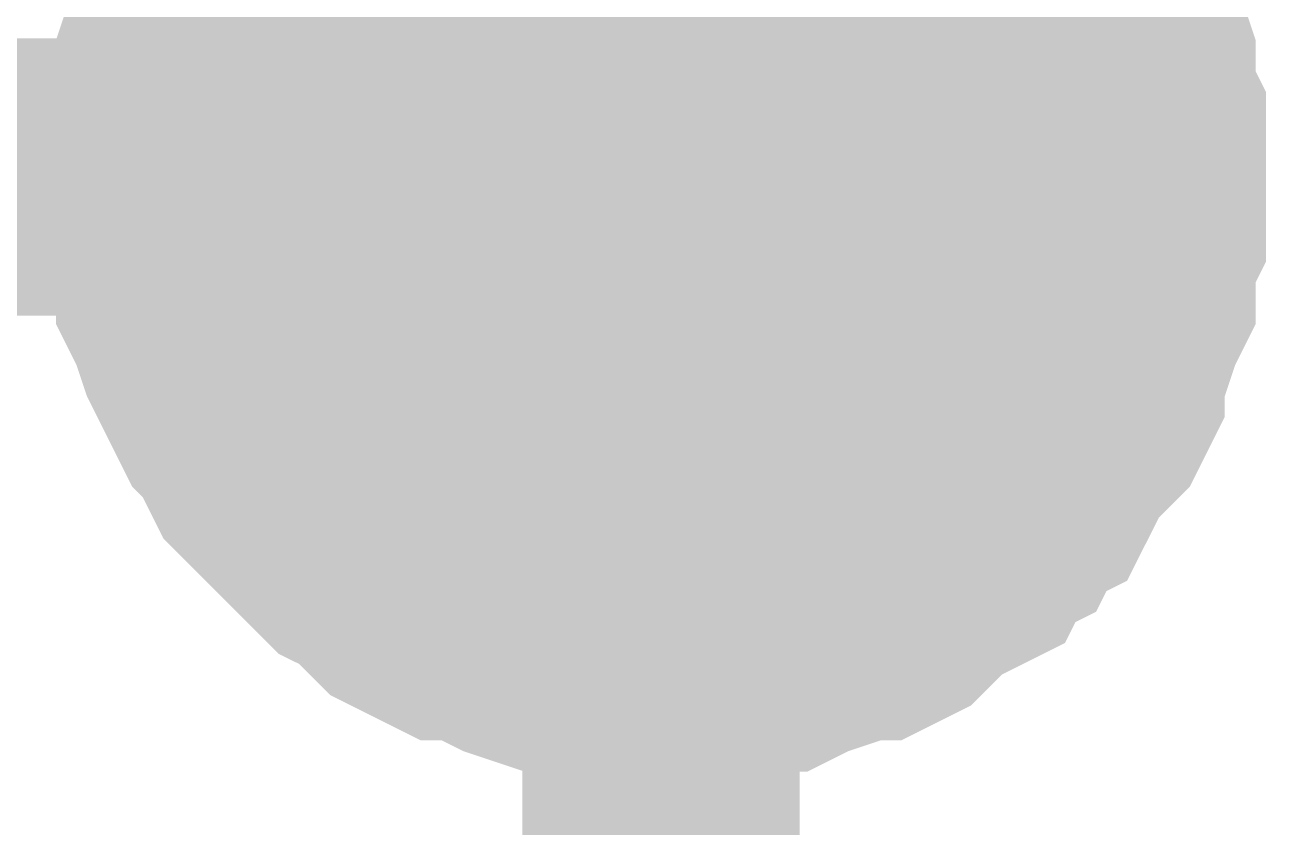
# Model space of a CAD drawing. Header units: inches. Extents: x 0 to 594, y 0 to 420.
# Drawn here: x 196.82 to 198.161, y 229.287 to 230.154 of the extents above; entities that cross this region are included whole.
import ezdxf

# ---------------------------------------------------------------- set-up
doc = ezdxf.new("R2010")
doc.units = ezdxf.units.IN
doc.layers.add('Sheet', color=255, linetype='Continuous')

msp = doc.modelspace()

# ---------------------------------------------------------------- linework, layer by layer
at = {"layer": 'Sheet'}
for points in [[(192.5012, 229.9899, 0.2997, 0.2997, 0), (197.5072, 229.9899, 0.2997, 0.2997, 0), (197.5072, 234.9957, 0.2997, 0.2997, 0), (192.5012, 234.9957, 0.2997, 0.2997, 0)], [(196.9921, 229.9899, 0.2997, 0.2997, 0), (196.9921, 230.0123, 0.2997, 0.2997, 0), (196.9921, 230.0459, 0.2997, 0.2997, 0), (197.0033, 230.0683, 0.2997, 0.2997, 0), (197.0033, 230.0907, 0.2997, 0.2997, 0), (197.0033, 230.1131, 0.2997, 0.2997, 0), (197.0145, 230.1467, 0.2997, 0.2997, 0), (197.0257, 230.169, 0.2997, 0.2997, 0), (197.0369, 230.1914, 0.2997, 0.2997, 0), (197.0481, 230.2138, 0.2997, 0.2997, 0), (197.0593, 230.2362, 0.2997, 0.2997, 0), (197.0705, 230.2586, 0.2997, 0.2997, 0), (197.0817, 230.281, 0.2997, 0.2997, 0), (197.0929, 230.2922, 0.2997, 0.2997, 0), (197.1153, 230.3146, 0.2997, 0.2997, 0)], [(196.9921, 229.9899, 0.2997, 0.2997, 0), (196.9921, 230.0123, 0.2997, 0.2997, 0), (196.9921, 230.0459, 0.2997, 0.2997, 0), (197.0033, 230.0683, 0.2997, 0.2997, 0), (197.0033, 230.0907, 0.2997, 0.2997, 0), (197.0033, 230.1131, 0.2997, 0.2997, 0), (197.0145, 230.1467, 0.2997, 0.2997, 0), (197.0257, 230.169, 0.2997, 0.2997, 0), (197.0369, 230.1914, 0.2997, 0.2997, 0), (197.0481, 230.2138, 0.2997, 0.2997, 0), (197.0593, 230.2362, 0.2997, 0.2997, 0), (197.0705, 230.2586, 0.2997, 0.2997, 0), (197.0817, 230.281, 0.2997, 0.2997, 0), (197.0929, 230.2922, 0.2997, 0.2997, 0), (197.1153, 230.3146, 0.2997, 0.2997, 0)], [(196.9921, 229.9899, 0.2997, 0.2997, 0), (196.9921, 230.0123, 0.2997, 0.2997, 0), (196.9921, 230.0459, 0.2997, 0.2997, 0), (197.0033, 230.0683, 0.2997, 0.2997, 0), (197.0033, 230.0907, 0.2997, 0.2997, 0), (197.0033, 230.1131, 0.2997, 0.2997, 0), (197.0145, 230.1467, 0.2997, 0.2997, 0), (197.0257, 230.169, 0.2997, 0.2997, 0), (197.0369, 230.1914, 0.2997, 0.2997, 0), (197.0481, 230.2138, 0.2997, 0.2997, 0), (197.0593, 230.2362, 0.2997, 0.2997, 0), (197.0705, 230.2586, 0.2997, 0.2997, 0), (197.0817, 230.281, 0.2997, 0.2997, 0), (197.0929, 230.2922, 0.2997, 0.2997, 0), (197.1153, 230.3146, 0.2997, 0.2997, 0)], [(196.9921, 229.9899, 0.2997, 0.2997, 0), (196.9921, 230.0123, 0.2997, 0.2997, 0), (196.9921, 230.0459, 0.2997, 0.2997, 0), (197.0033, 230.0683, 0.2997, 0.2997, 0), (197.0033, 230.0907, 0.2997, 0.2997, 0), (197.0033, 230.1131, 0.2997, 0.2997, 0), (197.0145, 230.1467, 0.2997, 0.2997, 0), (197.0257, 230.169, 0.2997, 0.2997, 0), (197.0369, 230.1914, 0.2997, 0.2997, 0), (197.0481, 230.2138, 0.2997, 0.2997, 0), (197.0593, 230.2362, 0.2997, 0.2997, 0), (197.0705, 230.2586, 0.2997, 0.2997, 0), (197.0817, 230.281, 0.2997, 0.2997, 0), (197.0929, 230.2922, 0.2997, 0.2997, 0), (197.1153, 230.3146, 0.2997, 0.2997, 0)], [(197.8992, 230.3146, 0.2997, 0.2997, 0), (197.9104, 230.2922, 0.2997, 0.2997, 0), (197.9216, 230.281, 0.2997, 0.2997, 0), (197.944, 230.2586, 0.2997, 0.2997, 0), (197.9552, 230.2362, 0.2997, 0.2997, 0), (197.9664, 230.2138, 0.2997, 0.2997, 0), (197.9664, 230.1914, 0.2997, 0.2997, 0), (197.9776, 230.169, 0.2997, 0.2997, 0), (197.9888, 230.1467, 0.2997, 0.2997, 0), (198, 230.1131, 0.2997, 0.2997, 0), (198, 230.0907, 0.2997, 0.2997, 0), (198, 230.0683, 0.2997, 0.2997, 0), (198.0112, 230.0459, 0.2997, 0.2997, 0), (198.0112, 230.0123, 0.2997, 0.2997, 0), (198.0112, 229.9899, 0.2997, 0.2997, 0)], [(197.8992, 230.3146, 0.2997, 0.2997, 0), (197.9104, 230.2922, 0.2997, 0.2997, 0), (197.9216, 230.281, 0.2997, 0.2997, 0), (197.944, 230.2586, 0.2997, 0.2997, 0), (197.9552, 230.2362, 0.2997, 0.2997, 0), (197.9664, 230.2138, 0.2997, 0.2997, 0), (197.9664, 230.1914, 0.2997, 0.2997, 0), (197.9776, 230.169, 0.2997, 0.2997, 0), (197.9888, 230.1467, 0.2997, 0.2997, 0), (198, 230.1131, 0.2997, 0.2997, 0), (198, 230.0907, 0.2997, 0.2997, 0), (198, 230.0683, 0.2997, 0.2997, 0), (198.0112, 230.0459, 0.2997, 0.2997, 0), (198.0112, 230.0123, 0.2997, 0.2997, 0), (198.0112, 229.9899, 0.2997, 0.2997, 0)], [(197.8992, 230.3146, 0.2997, 0.2997, 0), (197.9104, 230.2922, 0.2997, 0.2997, 0), (197.9216, 230.281, 0.2997, 0.2997, 0), (197.944, 230.2586, 0.2997, 0.2997, 0), (197.9552, 230.2362, 0.2997, 0.2997, 0), (197.9664, 230.2138, 0.2997, 0.2997, 0), (197.9664, 230.1914, 0.2997, 0.2997, 0), (197.9776, 230.169, 0.2997, 0.2997, 0), (197.9888, 230.1467, 0.2997, 0.2997, 0), (198, 230.1131, 0.2997, 0.2997, 0), (198, 230.0907, 0.2997, 0.2997, 0), (198, 230.0683, 0.2997, 0.2997, 0), (198.0112, 230.0459, 0.2997, 0.2997, 0), (198.0112, 230.0123, 0.2997, 0.2997, 0), (198.0112, 229.9899, 0.2997, 0.2997, 0)], [(197.8992, 230.3146, 0.2997, 0.2997, 0), (197.9104, 230.2922, 0.2997, 0.2997, 0), (197.9216, 230.281, 0.2997, 0.2997, 0), (197.944, 230.2586, 0.2997, 0.2997, 0), (197.9552, 230.2362, 0.2997, 0.2997, 0), (197.9664, 230.2138, 0.2997, 0.2997, 0), (197.9664, 230.1914, 0.2997, 0.2997, 0), (197.9776, 230.169, 0.2997, 0.2997, 0), (197.9888, 230.1467, 0.2997, 0.2997, 0), (198, 230.1131, 0.2997, 0.2997, 0), (198, 230.0907, 0.2997, 0.2997, 0), (198, 230.0683, 0.2997, 0.2997, 0), (198.0112, 230.0459, 0.2997, 0.2997, 0), (198.0112, 230.0123, 0.2997, 0.2997, 0), (198.0112, 229.9899, 0.2997, 0.2997, 0)], [(196.9921, 229.9899, 0.0991, 0.0991, 0), (196.9921, 230.0123, 0.0991, 0.0991, 0), (196.9921, 230.0459, 0.0991, 0.0991, 0), (197.0033, 230.0683, 0.0991, 0.0991, 0), (197.0033, 230.0907, 0.0991, 0.0991, 0), (197.0033, 230.1131, 0.0991, 0.0991, 0), (197.0145, 230.1467, 0.0991, 0.0991, 0), (197.0257, 230.169, 0.0991, 0.0991, 0), (197.0369, 230.1914, 0.0991, 0.0991, 0), (197.0481, 230.2138, 0.0991, 0.0991, 0)], [(196.9921, 229.9899, 0.0991, 0.0991, 0), (196.9921, 230.0123, 0.0991, 0.0991, 0), (196.9921, 230.0459, 0.0991, 0.0991, 0), (197.0033, 230.0683, 0.0991, 0.0991, 0), (197.0033, 230.0907, 0.0991, 0.0991, 0), (197.0033, 230.1131, 0.0991, 0.0991, 0), (197.0145, 230.1467, 0.0991, 0.0991, 0), (197.0257, 230.169, 0.0991, 0.0991, 0), (197.0369, 230.1914, 0.0991, 0.0991, 0), (197.0481, 230.2138, 0.0991, 0.0991, 0)], [(196.9921, 229.9899, 0.0991, 0.0991, 0), (196.9921, 230.0123, 0.0991, 0.0991, 0), (196.9921, 230.0459, 0.0991, 0.0991, 0), (197.0033, 230.0683, 0.0991, 0.0991, 0), (197.0033, 230.0907, 0.0991, 0.0991, 0), (197.0033, 230.1131, 0.0991, 0.0991, 0), (197.0145, 230.1467, 0.0991, 0.0991, 0), (197.0257, 230.169, 0.0991, 0.0991, 0), (197.0369, 230.1914, 0.0991, 0.0991, 0), (197.0481, 230.2138, 0.0991, 0.0991, 0)], [(196.9921, 229.9899, 0.0991, 0.0991, 0), (196.9921, 230.0123, 0.0991, 0.0991, 0), (196.9921, 230.0459, 0.0991, 0.0991, 0), (197.0033, 230.0683, 0.0991, 0.0991, 0), (197.0033, 230.0907, 0.0991, 0.0991, 0), (197.0033, 230.1131, 0.0991, 0.0991, 0), (197.0145, 230.1467, 0.0991, 0.0991, 0), (197.0257, 230.169, 0.0991, 0.0991, 0), (197.0369, 230.1914, 0.0991, 0.0991, 0), (197.0481, 230.2138, 0.0991, 0.0991, 0)], [(197.9664, 230.2138, 0.0991, 0.0991, 0), (197.9664, 230.1914, 0.0991, 0.0991, 0), (197.9776, 230.169, 0.0991, 0.0991, 0), (197.9888, 230.1467, 0.0991, 0.0991, 0), (198, 230.1131, 0.0991, 0.0991, 0), (198, 230.0907, 0.0991, 0.0991, 0), (198, 230.0683, 0.0991, 0.0991, 0), (198.0112, 230.0459, 0.0991, 0.0991, 0), (198.0112, 230.0123, 0.0991, 0.0991, 0), (198.0112, 229.9899, 0.0991, 0.0991, 0)], [(197.9664, 230.2138, 0.0991, 0.0991, 0), (197.9664, 230.1914, 0.0991, 0.0991, 0), (197.9776, 230.169, 0.0991, 0.0991, 0), (197.9888, 230.1467, 0.0991, 0.0991, 0), (198, 230.1131, 0.0991, 0.0991, 0), (198, 230.0907, 0.0991, 0.0991, 0), (198, 230.0683, 0.0991, 0.0991, 0), (198.0112, 230.0459, 0.0991, 0.0991, 0), (198.0112, 230.0123, 0.0991, 0.0991, 0), (198.0112, 229.9899, 0.0991, 0.0991, 0)], [(197.9664, 230.2138, 0.0991, 0.0991, 0), (197.9664, 230.1914, 0.0991, 0.0991, 0), (197.9776, 230.169, 0.0991, 0.0991, 0), (197.9888, 230.1467, 0.0991, 0.0991, 0), (198, 230.1131, 0.0991, 0.0991, 0), (198, 230.0907, 0.0991, 0.0991, 0), (198, 230.0683, 0.0991, 0.0991, 0), (198.0112, 230.0459, 0.0991, 0.0991, 0), (198.0112, 230.0123, 0.0991, 0.0991, 0), (198.0112, 229.9899, 0.0991, 0.0991, 0)], [(197.9664, 230.2138, 0.0991, 0.0991, 0), (197.9664, 230.1914, 0.0991, 0.0991, 0), (197.9776, 230.169, 0.0991, 0.0991, 0), (197.9888, 230.1467, 0.0991, 0.0991, 0), (198, 230.1131, 0.0991, 0.0991, 0), (198, 230.0907, 0.0991, 0.0991, 0), (198, 230.0683, 0.0991, 0.0991, 0), (198.0112, 230.0459, 0.0991, 0.0991, 0), (198.0112, 230.0123, 0.0991, 0.0991, 0), (198.0112, 229.9899, 0.0991, 0.0991, 0)], [(197.5072, 229.4859, 0.2997, 0.2997, 0), (197.4848, 229.4859, 0.2997, 0.2997, 0), (197.4512, 229.4859, 0.2997, 0.2997, 0), (197.4288, 229.4971, 0.2997, 0.2997, 0), (197.4064, 229.4971, 0.2997, 0.2997, 0), (197.3841, 229.4971, 0.2997, 0.2997, 0), (197.3505, 229.5083, 0.2997, 0.2997, 0), (197.3281, 229.5195, 0.2997, 0.2997, 0), (197.3057, 229.5307, 0.2997, 0.2997, 0), (197.2833, 229.5307, 0.2997, 0.2997, 0), (197.2609, 229.5419, 0.2997, 0.2997, 0), (197.2385, 229.5531, 0.2997, 0.2997, 0), (197.2161, 229.5755, 0.2997, 0.2997, 0), (197.2049, 229.5867, 0.2997, 0.2997, 0), (197.1825, 229.5979, 0.2997, 0.2997, 0), (197.1601, 229.6203, 0.2997, 0.2997, 0), (197.1489, 229.6315, 0.2997, 0.2997, 0), (197.1265, 229.6539, 0.2997, 0.2997, 0), (197.1153, 229.6651, 0.2997, 0.2997, 0), (197.0929, 229.6875, 0.2997, 0.2997, 0), (197.0817, 229.7099, 0.2997, 0.2997, 0), (197.0705, 229.7323, 0.2997, 0.2997, 0), (197.0593, 229.7435, 0.2997, 0.2997, 0), (197.0481, 229.7659, 0.2997, 0.2997, 0), (197.0369, 229.7883, 0.2997, 0.2997, 0), (197.0257, 229.8107, 0.2997, 0.2997, 0), (197.0145, 229.8443, 0.2997, 0.2997, 0), (197.0033, 229.8667, 0.2997, 0.2997, 0), (197.0033, 229.8891, 0.2997, 0.2997, 0), (197.0033, 229.9115, 0.2997, 0.2997, 0), (196.9921, 229.9339, 0.2997, 0.2997, 0), (196.9921, 229.9675, 0.2997, 0.2997, 0), (196.9921, 229.9899, 0.2997, 0.2997, 0)], [(196.9921, 229.9899, 0.2997, 0.2997, 0), (196.9921, 229.9899, 0.2997, 0.2997, 0)], [(197.5072, 229.4859, 0.2997, 0.2997, 0), (197.4848, 229.4859, 0.2997, 0.2997, 0), (197.4512, 229.4859, 0.2997, 0.2997, 0), (197.4288, 229.4971, 0.2997, 0.2997, 0), (197.4064, 229.4971, 0.2997, 0.2997, 0), (197.3841, 229.4971, 0.2997, 0.2997, 0), (197.3505, 229.5083, 0.2997, 0.2997, 0), (197.3281, 229.5195, 0.2997, 0.2997, 0), (197.3057, 229.5307, 0.2997, 0.2997, 0), (197.2833, 229.5307, 0.2997, 0.2997, 0), (197.2609, 229.5419, 0.2997, 0.2997, 0), (197.2385, 229.5531, 0.2997, 0.2997, 0), (197.2161, 229.5755, 0.2997, 0.2997, 0), (197.2049, 229.5867, 0.2997, 0.2997, 0), (197.1825, 229.5979, 0.2997, 0.2997, 0), (197.1601, 229.6203, 0.2997, 0.2997, 0), (197.1489, 229.6315, 0.2997, 0.2997, 0), (197.1265, 229.6539, 0.2997, 0.2997, 0), (197.1153, 229.6651, 0.2997, 0.2997, 0), (197.0929, 229.6875, 0.2997, 0.2997, 0), (197.0817, 229.7099, 0.2997, 0.2997, 0), (197.0705, 229.7323, 0.2997, 0.2997, 0), (197.0593, 229.7435, 0.2997, 0.2997, 0), (197.0481, 229.7659, 0.2997, 0.2997, 0), (197.0369, 229.7883, 0.2997, 0.2997, 0), (197.0257, 229.8107, 0.2997, 0.2997, 0), (197.0145, 229.8443, 0.2997, 0.2997, 0), (197.0033, 229.8667, 0.2997, 0.2997, 0), (197.0033, 229.8891, 0.2997, 0.2997, 0), (197.0033, 229.9115, 0.2997, 0.2997, 0), (196.9921, 229.9339, 0.2997, 0.2997, 0), (196.9921, 229.9675, 0.2997, 0.2997, 0), (196.9921, 229.9899, 0.2997, 0.2997, 0)], [(196.9921, 229.9899, 0.2997, 0.2997, 0), (196.9921, 229.9899, 0.2997, 0.2997, 0)], [(197.5072, 229.4859, 0.2997, 0.2997, 0), (197.4848, 229.4859, 0.2997, 0.2997, 0), (197.4512, 229.4859, 0.2997, 0.2997, 0), (197.4288, 229.4971, 0.2997, 0.2997, 0), (197.4064, 229.4971, 0.2997, 0.2997, 0), (197.3841, 229.4971, 0.2997, 0.2997, 0), (197.3505, 229.5083, 0.2997, 0.2997, 0), (197.3281, 229.5195, 0.2997, 0.2997, 0), (197.3057, 229.5307, 0.2997, 0.2997, 0), (197.2833, 229.5307, 0.2997, 0.2997, 0), (197.2609, 229.5419, 0.2997, 0.2997, 0), (197.2385, 229.5531, 0.2997, 0.2997, 0), (197.2161, 229.5755, 0.2997, 0.2997, 0), (197.2049, 229.5867, 0.2997, 0.2997, 0), (197.1825, 229.5979, 0.2997, 0.2997, 0), (197.1601, 229.6203, 0.2997, 0.2997, 0), (197.1489, 229.6315, 0.2997, 0.2997, 0), (197.1265, 229.6539, 0.2997, 0.2997, 0), (197.1153, 229.6651, 0.2997, 0.2997, 0), (197.0929, 229.6875, 0.2997, 0.2997, 0), (197.0817, 229.7099, 0.2997, 0.2997, 0), (197.0705, 229.7323, 0.2997, 0.2997, 0), (197.0593, 229.7435, 0.2997, 0.2997, 0), (197.0481, 229.7659, 0.2997, 0.2997, 0), (197.0369, 229.7883, 0.2997, 0.2997, 0), (197.0257, 229.8107, 0.2997, 0.2997, 0), (197.0145, 229.8443, 0.2997, 0.2997, 0), (197.0033, 229.8667, 0.2997, 0.2997, 0), (197.0033, 229.8891, 0.2997, 0.2997, 0), (197.0033, 229.9115, 0.2997, 0.2997, 0), (196.9921, 229.9339, 0.2997, 0.2997, 0), (196.9921, 229.9675, 0.2997, 0.2997, 0), (196.9921, 229.9899, 0.2997, 0.2997, 0)], [(196.9921, 229.9899, 0.2997, 0.2997, 0), (196.9921, 229.9899, 0.2997, 0.2997, 0)], [(197.5072, 229.4859, 0.2997, 0.2997, 0), (197.4848, 229.4859, 0.2997, 0.2997, 0), (197.4512, 229.4859, 0.2997, 0.2997, 0), (197.4288, 229.4971, 0.2997, 0.2997, 0), (197.4064, 229.4971, 0.2997, 0.2997, 0), (197.3841, 229.4971, 0.2997, 0.2997, 0), (197.3505, 229.5083, 0.2997, 0.2997, 0), (197.3281, 229.5195, 0.2997, 0.2997, 0), (197.3057, 229.5307, 0.2997, 0.2997, 0), (197.2833, 229.5307, 0.2997, 0.2997, 0), (197.2609, 229.5419, 0.2997, 0.2997, 0), (197.2385, 229.5531, 0.2997, 0.2997, 0), (197.2161, 229.5755, 0.2997, 0.2997, 0), (197.2049, 229.5867, 0.2997, 0.2997, 0), (197.1825, 229.5979, 0.2997, 0.2997, 0), (197.1601, 229.6203, 0.2997, 0.2997, 0), (197.1489, 229.6315, 0.2997, 0.2997, 0), (197.1265, 229.6539, 0.2997, 0.2997, 0), (197.1153, 229.6651, 0.2997, 0.2997, 0), (197.0929, 229.6875, 0.2997, 0.2997, 0), (197.0817, 229.7099, 0.2997, 0.2997, 0), (197.0705, 229.7323, 0.2997, 0.2997, 0), (197.0593, 229.7435, 0.2997, 0.2997, 0), (197.0481, 229.7659, 0.2997, 0.2997, 0), (197.0369, 229.7883, 0.2997, 0.2997, 0), (197.0257, 229.8107, 0.2997, 0.2997, 0), (197.0145, 229.8443, 0.2997, 0.2997, 0), (197.0033, 229.8667, 0.2997, 0.2997, 0), (197.0033, 229.8891, 0.2997, 0.2997, 0), (197.0033, 229.9115, 0.2997, 0.2997, 0), (196.9921, 229.9339, 0.2997, 0.2997, 0), (196.9921, 229.9675, 0.2997, 0.2997, 0), (196.9921, 229.9899, 0.2997, 0.2997, 0)], [(196.9921, 229.9899, 0.2997, 0.2997, 0), (196.9921, 229.9899, 0.2997, 0.2997, 0)], [(197.5072, 229.9899, 0.2997, 0.2997, 0), (197.5072, 227.4589, 0.2997, 0.2997, 0)], [(198.0112, 229.9899, 0.2997, 0.2997, 0), (198.0112, 229.9675, 0.2997, 0.2997, 0), (198.0112, 229.9339, 0.2997, 0.2997, 0), (198, 229.9115, 0.2997, 0.2997, 0), (198, 229.8891, 0.2997, 0.2997, 0), (198, 229.8667, 0.2997, 0.2997, 0), (197.9888, 229.8443, 0.2997, 0.2997, 0), (197.9776, 229.8107, 0.2997, 0.2997, 0), (197.9664, 229.7883, 0.2997, 0.2997, 0), (197.9664, 229.7659, 0.2997, 0.2997, 0), (197.9552, 229.7435, 0.2997, 0.2997, 0), (197.944, 229.7323, 0.2997, 0.2997, 0), (197.9216, 229.7099, 0.2997, 0.2997, 0), (197.9104, 229.6875, 0.2997, 0.2997, 0), (197.8992, 229.6651, 0.2997, 0.2997, 0), (197.8768, 229.6539, 0.2997, 0.2997, 0), (197.8656, 229.6315, 0.2997, 0.2997, 0), (197.8432, 229.6203, 0.2997, 0.2997, 0), (197.832, 229.5979, 0.2997, 0.2997, 0), (197.8096, 229.5867, 0.2997, 0.2997, 0), (197.7872, 229.5755, 0.2997, 0.2997, 0), (197.7648, 229.5531, 0.2997, 0.2997, 0), (197.7536, 229.5419, 0.2997, 0.2997, 0), (197.7312, 229.5307, 0.2997, 0.2997, 0), (197.7088, 229.5307, 0.2997, 0.2997, 0), (197.6864, 229.5195, 0.2997, 0.2997, 0), (197.6528, 229.5083, 0.2997, 0.2997, 0), (197.6304, 229.4971, 0.2997, 0.2997, 0), (197.608, 229.4971, 0.2997, 0.2997, 0), (197.5856, 229.4971, 0.2997, 0.2997, 0), (197.5632, 229.4859, 0.2997, 0.2997, 0), (197.5296, 229.4859, 0.2997, 0.2997, 0), (197.5072, 229.4859, 0.2997, 0.2997, 0)], [(198.0112, 229.9899, 0.2997, 0.2997, 0), (198.0112, 229.9675, 0.2997, 0.2997, 0), (198.0112, 229.9339, 0.2997, 0.2997, 0), (198, 229.9115, 0.2997, 0.2997, 0), (198, 229.8891, 0.2997, 0.2997, 0), (198, 229.8667, 0.2997, 0.2997, 0), (197.9888, 229.8443, 0.2997, 0.2997, 0), (197.9776, 229.8107, 0.2997, 0.2997, 0), (197.9664, 229.7883, 0.2997, 0.2997, 0), (197.9664, 229.7659, 0.2997, 0.2997, 0), (197.9552, 229.7435, 0.2997, 0.2997, 0), (197.944, 229.7323, 0.2997, 0.2997, 0), (197.9216, 229.7099, 0.2997, 0.2997, 0), (197.9104, 229.6875, 0.2997, 0.2997, 0), (197.8992, 229.6651, 0.2997, 0.2997, 0), (197.8768, 229.6539, 0.2997, 0.2997, 0), (197.8656, 229.6315, 0.2997, 0.2997, 0), (197.8432, 229.6203, 0.2997, 0.2997, 0), (197.832, 229.5979, 0.2997, 0.2997, 0), (197.8096, 229.5867, 0.2997, 0.2997, 0), (197.7872, 229.5755, 0.2997, 0.2997, 0), (197.7648, 229.5531, 0.2997, 0.2997, 0), (197.7536, 229.5419, 0.2997, 0.2997, 0), (197.7312, 229.5307, 0.2997, 0.2997, 0), (197.7088, 229.5307, 0.2997, 0.2997, 0), (197.6864, 229.5195, 0.2997, 0.2997, 0), (197.6528, 229.5083, 0.2997, 0.2997, 0), (197.6304, 229.4971, 0.2997, 0.2997, 0), (197.608, 229.4971, 0.2997, 0.2997, 0), (197.5856, 229.4971, 0.2997, 0.2997, 0), (197.5632, 229.4859, 0.2997, 0.2997, 0), (197.5296, 229.4859, 0.2997, 0.2997, 0), (197.5072, 229.4859, 0.2997, 0.2997, 0)], [(198.0112, 229.9899, 0.2997, 0.2997, 0), (198.0112, 229.9675, 0.2997, 0.2997, 0), (198.0112, 229.9339, 0.2997, 0.2997, 0), (198, 229.9115, 0.2997, 0.2997, 0), (198, 229.8891, 0.2997, 0.2997, 0), (198, 229.8667, 0.2997, 0.2997, 0), (197.9888, 229.8443, 0.2997, 0.2997, 0), (197.9776, 229.8107, 0.2997, 0.2997, 0), (197.9664, 229.7883, 0.2997, 0.2997, 0), (197.9664, 229.7659, 0.2997, 0.2997, 0), (197.9552, 229.7435, 0.2997, 0.2997, 0), (197.944, 229.7323, 0.2997, 0.2997, 0), (197.9216, 229.7099, 0.2997, 0.2997, 0), (197.9104, 229.6875, 0.2997, 0.2997, 0), (197.8992, 229.6651, 0.2997, 0.2997, 0), (197.8768, 229.6539, 0.2997, 0.2997, 0), (197.8656, 229.6315, 0.2997, 0.2997, 0), (197.8432, 229.6203, 0.2997, 0.2997, 0), (197.832, 229.5979, 0.2997, 0.2997, 0), (197.8096, 229.5867, 0.2997, 0.2997, 0), (197.7872, 229.5755, 0.2997, 0.2997, 0), (197.7648, 229.5531, 0.2997, 0.2997, 0), (197.7536, 229.5419, 0.2997, 0.2997, 0), (197.7312, 229.5307, 0.2997, 0.2997, 0), (197.7088, 229.5307, 0.2997, 0.2997, 0), (197.6864, 229.5195, 0.2997, 0.2997, 0), (197.6528, 229.5083, 0.2997, 0.2997, 0), (197.6304, 229.4971, 0.2997, 0.2997, 0), (197.608, 229.4971, 0.2997, 0.2997, 0), (197.5856, 229.4971, 0.2997, 0.2997, 0), (197.5632, 229.4859, 0.2997, 0.2997, 0), (197.5296, 229.4859, 0.2997, 0.2997, 0), (197.5072, 229.4859, 0.2997, 0.2997, 0)], [(198.0112, 229.9899, 0.2997, 0.2997, 0), (198.0112, 229.9675, 0.2997, 0.2997, 0), (198.0112, 229.9339, 0.2997, 0.2997, 0), (198, 229.9115, 0.2997, 0.2997, 0), (198, 229.8891, 0.2997, 0.2997, 0), (198, 229.8667, 0.2997, 0.2997, 0), (197.9888, 229.8443, 0.2997, 0.2997, 0), (197.9776, 229.8107, 0.2997, 0.2997, 0), (197.9664, 229.7883, 0.2997, 0.2997, 0), (197.9664, 229.7659, 0.2997, 0.2997, 0), (197.9552, 229.7435, 0.2997, 0.2997, 0), (197.944, 229.7323, 0.2997, 0.2997, 0), (197.9216, 229.7099, 0.2997, 0.2997, 0), (197.9104, 229.6875, 0.2997, 0.2997, 0), (197.8992, 229.6651, 0.2997, 0.2997, 0), (197.8768, 229.6539, 0.2997, 0.2997, 0), (197.8656, 229.6315, 0.2997, 0.2997, 0), (197.8432, 229.6203, 0.2997, 0.2997, 0), (197.832, 229.5979, 0.2997, 0.2997, 0), (197.8096, 229.5867, 0.2997, 0.2997, 0), (197.7872, 229.5755, 0.2997, 0.2997, 0), (197.7648, 229.5531, 0.2997, 0.2997, 0), (197.7536, 229.5419, 0.2997, 0.2997, 0), (197.7312, 229.5307, 0.2997, 0.2997, 0), (197.7088, 229.5307, 0.2997, 0.2997, 0), (197.6864, 229.5195, 0.2997, 0.2997, 0), (197.6528, 229.5083, 0.2997, 0.2997, 0), (197.6304, 229.4971, 0.2997, 0.2997, 0), (197.608, 229.4971, 0.2997, 0.2997, 0), (197.5856, 229.4971, 0.2997, 0.2997, 0), (197.5632, 229.4859, 0.2997, 0.2997, 0), (197.5296, 229.4859, 0.2997, 0.2997, 0), (197.5072, 229.4859, 0.2997, 0.2997, 0)], [(198.0112, 229.9899, 0.2997, 0.2997, 0), (198.0112, 229.9899, 0.2997, 0.2997, 0), (198.0112, 229.9899, 0.2997, 0.2997, 0), (198.0112, 229.9899, 0.2997, 0.2997, 0), (198.0112, 229.9899, 0.2997, 0.2997, 0), (198.0112, 229.9899, 0.2997, 0.2997, 0), (198.0112, 229.9899, 0.2997, 0.2997, 0), (198.0112, 229.9899, 0.2997, 0.2997, 0), (198.0112, 229.9899, 0.2997, 0.2997, 0), (198.0112, 229.9899, 0.2997, 0.2997, 0), (198.0112, 229.9899, 0.2997, 0.2997, 0), (198.0112, 229.9899, 0.2997, 0.2997, 0), (198.0112, 229.9899, 0.2997, 0.2997, 0), (198.0112, 229.9899, 0.2997, 0.2997, 0), (198.0112, 229.9899, 0.2997, 0.2997, 0), (198.0112, 229.9899, 0.2997, 0.2997, 0), (198.0112, 229.9899, 0.2997, 0.2997, 0), (198.0112, 229.9899, 0.2997, 0.2997, 0), (198.0112, 229.9899, 0.2997, 0.2997, 0), (198.0112, 229.9899, 0.2997, 0.2997, 0), (198.0112, 229.9899, 0.2997, 0.2997, 0), (198.0112, 229.9899, 0.2997, 0.2997, 0), (198.0112, 229.9899, 0.2997, 0.2997, 0), (198.0112, 229.9899, 0.2997, 0.2997, 0), (198.0112, 229.9899, 0.2997, 0.2997, 0), (198.0112, 229.9899, 0.2997, 0.2997, 0), (198.0112, 229.9899, 0.2997, 0.2997, 0), (198.0112, 229.9899, 0.2997, 0.2997, 0), (198.0112, 229.9899, 0.2997, 0.2997, 0), (198.0112, 229.9899, 0.2997, 0.2997, 0), (198.0112, 229.9899, 0.2997, 0.2997, 0), (198.0112, 229.9899, 0.2997, 0.2997, 0), (198.0112, 229.9899, 0.2997, 0.2997, 0)], [(198.0112, 229.9899, 0.2997, 0.2997, 0), (198.0112, 229.9899, 0.2997, 0.2997, 0)], [(198.0112, 229.9899, 0.2997, 0.2997, 0), (198.0112, 229.9899, 0.2997, 0.2997, 0), (198.0112, 229.9899, 0.2997, 0.2997, 0), (198.0112, 229.9899, 0.2997, 0.2997, 0), (198.0112, 229.9899, 0.2997, 0.2997, 0), (198.0112, 229.9899, 0.2997, 0.2997, 0), (198.0112, 229.9899, 0.2997, 0.2997, 0), (198.0112, 229.9899, 0.2997, 0.2997, 0), (198.0112, 229.9899, 0.2997, 0.2997, 0), (198.0112, 229.9899, 0.2997, 0.2997, 0), (198.0112, 229.9899, 0.2997, 0.2997, 0), (198.0112, 229.9899, 0.2997, 0.2997, 0), (198.0112, 229.9899, 0.2997, 0.2997, 0), (198.0112, 229.9899, 0.2997, 0.2997, 0), (198.0112, 229.9899, 0.2997, 0.2997, 0), (198.0112, 229.9899, 0.2997, 0.2997, 0), (198.0112, 229.9899, 0.2997, 0.2997, 0), (198.0112, 229.9899, 0.2997, 0.2997, 0), (198.0112, 229.9899, 0.2997, 0.2997, 0), (198.0112, 229.9899, 0.2997, 0.2997, 0), (198.0112, 229.9899, 0.2997, 0.2997, 0), (198.0112, 229.9899, 0.2997, 0.2997, 0), (198.0112, 229.9899, 0.2997, 0.2997, 0), (198.0112, 229.9899, 0.2997, 0.2997, 0), (198.0112, 229.9899, 0.2997, 0.2997, 0), (198.0112, 229.9899, 0.2997, 0.2997, 0), (198.0112, 229.9899, 0.2997, 0.2997, 0), (198.0112, 229.9899, 0.2997, 0.2997, 0), (198.0112, 229.9899, 0.2997, 0.2997, 0), (198.0112, 229.9899, 0.2997, 0.2997, 0), (198.0112, 229.9899, 0.2997, 0.2997, 0), (198.0112, 229.9899, 0.2997, 0.2997, 0), (198.0112, 229.9899, 0.2997, 0.2997, 0)], [(198.0112, 229.9899, 0.2997, 0.2997, 0), (198.0112, 229.9899, 0.2997, 0.2997, 0)], [(198.0112, 229.9899, 0.2997, 0.2997, 0), (198.0112, 229.9899, 0.2997, 0.2997, 0), (198.0112, 229.9899, 0.2997, 0.2997, 0), (198.0112, 229.9899, 0.2997, 0.2997, 0), (198.0112, 229.9899, 0.2997, 0.2997, 0), (198.0112, 229.9899, 0.2997, 0.2997, 0), (198.0112, 229.9899, 0.2997, 0.2997, 0), (198.0112, 229.9899, 0.2997, 0.2997, 0), (198.0112, 229.9899, 0.2997, 0.2997, 0), (198.0112, 229.9899, 0.2997, 0.2997, 0), (198.0112, 229.9899, 0.2997, 0.2997, 0), (198.0112, 229.9899, 0.2997, 0.2997, 0), (198.0112, 229.9899, 0.2997, 0.2997, 0), (198.0112, 229.9899, 0.2997, 0.2997, 0), (198.0112, 229.9899, 0.2997, 0.2997, 0), (198.0112, 229.9899, 0.2997, 0.2997, 0), (198.0112, 229.9899, 0.2997, 0.2997, 0), (198.0112, 229.9899, 0.2997, 0.2997, 0), (198.0112, 229.9899, 0.2997, 0.2997, 0), (198.0112, 229.9899, 0.2997, 0.2997, 0), (198.0112, 229.9899, 0.2997, 0.2997, 0), (198.0112, 229.9899, 0.2997, 0.2997, 0), (198.0112, 229.9899, 0.2997, 0.2997, 0), (198.0112, 229.9899, 0.2997, 0.2997, 0), (198.0112, 229.9899, 0.2997, 0.2997, 0), (198.0112, 229.9899, 0.2997, 0.2997, 0), (198.0112, 229.9899, 0.2997, 0.2997, 0), (198.0112, 229.9899, 0.2997, 0.2997, 0), (198.0112, 229.9899, 0.2997, 0.2997, 0), (198.0112, 229.9899, 0.2997, 0.2997, 0), (198.0112, 229.9899, 0.2997, 0.2997, 0), (198.0112, 229.9899, 0.2997, 0.2997, 0), (198.0112, 229.9899, 0.2997, 0.2997, 0)], [(198.0112, 229.9899, 0.2997, 0.2997, 0), (198.0112, 229.9899, 0.2997, 0.2997, 0)], [(198.0112, 229.9899, 0.2997, 0.2997, 0), (198.0112, 229.9899, 0.2997, 0.2997, 0), (198.0112, 229.9899, 0.2997, 0.2997, 0), (198.0112, 229.9899, 0.2997, 0.2997, 0), (198.0112, 229.9899, 0.2997, 0.2997, 0), (198.0112, 229.9899, 0.2997, 0.2997, 0), (198.0112, 229.9899, 0.2997, 0.2997, 0), (198.0112, 229.9899, 0.2997, 0.2997, 0), (198.0112, 229.9899, 0.2997, 0.2997, 0), (198.0112, 229.9899, 0.2997, 0.2997, 0), (198.0112, 229.9899, 0.2997, 0.2997, 0), (198.0112, 229.9899, 0.2997, 0.2997, 0), (198.0112, 229.9899, 0.2997, 0.2997, 0), (198.0112, 229.9899, 0.2997, 0.2997, 0), (198.0112, 229.9899, 0.2997, 0.2997, 0), (198.0112, 229.9899, 0.2997, 0.2997, 0), (198.0112, 229.9899, 0.2997, 0.2997, 0), (198.0112, 229.9899, 0.2997, 0.2997, 0), (198.0112, 229.9899, 0.2997, 0.2997, 0), (198.0112, 229.9899, 0.2997, 0.2997, 0), (198.0112, 229.9899, 0.2997, 0.2997, 0), (198.0112, 229.9899, 0.2997, 0.2997, 0), (198.0112, 229.9899, 0.2997, 0.2997, 0), (198.0112, 229.9899, 0.2997, 0.2997, 0), (198.0112, 229.9899, 0.2997, 0.2997, 0), (198.0112, 229.9899, 0.2997, 0.2997, 0), (198.0112, 229.9899, 0.2997, 0.2997, 0), (198.0112, 229.9899, 0.2997, 0.2997, 0), (198.0112, 229.9899, 0.2997, 0.2997, 0), (198.0112, 229.9899, 0.2997, 0.2997, 0), (198.0112, 229.9899, 0.2997, 0.2997, 0), (198.0112, 229.9899, 0.2997, 0.2997, 0), (198.0112, 229.9899, 0.2997, 0.2997, 0)], [(198.0112, 229.9899, 0.2997, 0.2997, 0), (198.0112, 229.9899, 0.2997, 0.2997, 0)], [(197.5072, 229.4859, 0.0991, 0.0991, 0), (197.4848, 229.4859, 0.0991, 0.0991, 0), (197.4512, 229.4859, 0.0991, 0.0991, 0), (197.4288, 229.4971, 0.0991, 0.0991, 0), (197.4064, 229.4971, 0.0991, 0.0991, 0), (197.3841, 229.4971, 0.0991, 0.0991, 0), (197.3505, 229.5083, 0.0991, 0.0991, 0), (197.3281, 229.5195, 0.0991, 0.0991, 0), (197.3057, 229.5307, 0.0991, 0.0991, 0), (197.2833, 229.5307, 0.0991, 0.0991, 0), (197.2609, 229.5419, 0.0991, 0.0991, 0), (197.2385, 229.5531, 0.0991, 0.0991, 0), (197.2161, 229.5755, 0.0991, 0.0991, 0), (197.2049, 229.5867, 0.0991, 0.0991, 0), (197.1825, 229.5979, 0.0991, 0.0991, 0), (197.1601, 229.6203, 0.0991, 0.0991, 0), (197.1489, 229.6315, 0.0991, 0.0991, 0), (197.1265, 229.6539, 0.0991, 0.0991, 0), (197.1153, 229.6651, 0.0991, 0.0991, 0), (197.0929, 229.6875, 0.0991, 0.0991, 0), (197.0817, 229.7099, 0.0991, 0.0991, 0), (197.0705, 229.7323, 0.0991, 0.0991, 0), (197.0593, 229.7435, 0.0991, 0.0991, 0), (197.0481, 229.7659, 0.0991, 0.0991, 0), (197.0369, 229.7883, 0.0991, 0.0991, 0), (197.0257, 229.8107, 0.0991, 0.0991, 0), (197.0145, 229.8443, 0.0991, 0.0991, 0), (197.0033, 229.8667, 0.0991, 0.0991, 0), (197.0033, 229.8891, 0.0991, 0.0991, 0), (197.0033, 229.9115, 0.0991, 0.0991, 0), (196.9921, 229.9339, 0.0991, 0.0991, 0), (196.9921, 229.9675, 0.0991, 0.0991, 0), (196.9921, 229.9899, 0.0991, 0.0991, 0)], [(196.9921, 229.9899, 0.0991, 0.0991, 0), (196.9921, 229.9899, 0.0991, 0.0991, 0)], [(197.5072, 229.4859, 0.0991, 0.0991, 0), (197.4848, 229.4859, 0.0991, 0.0991, 0), (197.4512, 229.4859, 0.0991, 0.0991, 0), (197.4288, 229.4971, 0.0991, 0.0991, 0), (197.4064, 229.4971, 0.0991, 0.0991, 0), (197.3841, 229.4971, 0.0991, 0.0991, 0), (197.3505, 229.5083, 0.0991, 0.0991, 0), (197.3281, 229.5195, 0.0991, 0.0991, 0), (197.3057, 229.5307, 0.0991, 0.0991, 0), (197.2833, 229.5307, 0.0991, 0.0991, 0), (197.2609, 229.5419, 0.0991, 0.0991, 0), (197.2385, 229.5531, 0.0991, 0.0991, 0), (197.2161, 229.5755, 0.0991, 0.0991, 0), (197.2049, 229.5867, 0.0991, 0.0991, 0), (197.1825, 229.5979, 0.0991, 0.0991, 0), (197.1601, 229.6203, 0.0991, 0.0991, 0), (197.1489, 229.6315, 0.0991, 0.0991, 0), (197.1265, 229.6539, 0.0991, 0.0991, 0), (197.1153, 229.6651, 0.0991, 0.0991, 0), (197.0929, 229.6875, 0.0991, 0.0991, 0), (197.0817, 229.7099, 0.0991, 0.0991, 0), (197.0705, 229.7323, 0.0991, 0.0991, 0), (197.0593, 229.7435, 0.0991, 0.0991, 0), (197.0481, 229.7659, 0.0991, 0.0991, 0), (197.0369, 229.7883, 0.0991, 0.0991, 0), (197.0257, 229.8107, 0.0991, 0.0991, 0), (197.0145, 229.8443, 0.0991, 0.0991, 0), (197.0033, 229.8667, 0.0991, 0.0991, 0), (197.0033, 229.8891, 0.0991, 0.0991, 0), (197.0033, 229.9115, 0.0991, 0.0991, 0), (196.9921, 229.9339, 0.0991, 0.0991, 0), (196.9921, 229.9675, 0.0991, 0.0991, 0), (196.9921, 229.9899, 0.0991, 0.0991, 0)], [(196.9921, 229.9899, 0.0991, 0.0991, 0), (196.9921, 229.9899, 0.0991, 0.0991, 0)], [(197.5072, 229.4859, 0.0991, 0.0991, 0), (197.4848, 229.4859, 0.0991, 0.0991, 0), (197.4512, 229.4859, 0.0991, 0.0991, 0), (197.4288, 229.4971, 0.0991, 0.0991, 0), (197.4064, 229.4971, 0.0991, 0.0991, 0), (197.3841, 229.4971, 0.0991, 0.0991, 0), (197.3505, 229.5083, 0.0991, 0.0991, 0), (197.3281, 229.5195, 0.0991, 0.0991, 0), (197.3057, 229.5307, 0.0991, 0.0991, 0), (197.2833, 229.5307, 0.0991, 0.0991, 0), (197.2609, 229.5419, 0.0991, 0.0991, 0), (197.2385, 229.5531, 0.0991, 0.0991, 0), (197.2161, 229.5755, 0.0991, 0.0991, 0), (197.2049, 229.5867, 0.0991, 0.0991, 0), (197.1825, 229.5979, 0.0991, 0.0991, 0), (197.1601, 229.6203, 0.0991, 0.0991, 0), (197.1489, 229.6315, 0.0991, 0.0991, 0), (197.1265, 229.6539, 0.0991, 0.0991, 0), (197.1153, 229.6651, 0.0991, 0.0991, 0), (197.0929, 229.6875, 0.0991, 0.0991, 0), (197.0817, 229.7099, 0.0991, 0.0991, 0), (197.0705, 229.7323, 0.0991, 0.0991, 0), (197.0593, 229.7435, 0.0991, 0.0991, 0), (197.0481, 229.7659, 0.0991, 0.0991, 0), (197.0369, 229.7883, 0.0991, 0.0991, 0), (197.0257, 229.8107, 0.0991, 0.0991, 0), (197.0145, 229.8443, 0.0991, 0.0991, 0), (197.0033, 229.8667, 0.0991, 0.0991, 0), (197.0033, 229.8891, 0.0991, 0.0991, 0), (197.0033, 229.9115, 0.0991, 0.0991, 0), (196.9921, 229.9339, 0.0991, 0.0991, 0), (196.9921, 229.9675, 0.0991, 0.0991, 0), (196.9921, 229.9899, 0.0991, 0.0991, 0)], [(196.9921, 229.9899, 0.0991, 0.0991, 0), (196.9921, 229.9899, 0.0991, 0.0991, 0)], [(197.5072, 229.4859, 0.0991, 0.0991, 0), (197.4848, 229.4859, 0.0991, 0.0991, 0), (197.4512, 229.4859, 0.0991, 0.0991, 0), (197.4288, 229.4971, 0.0991, 0.0991, 0), (197.4064, 229.4971, 0.0991, 0.0991, 0), (197.3841, 229.4971, 0.0991, 0.0991, 0), (197.3505, 229.5083, 0.0991, 0.0991, 0), (197.3281, 229.5195, 0.0991, 0.0991, 0), (197.3057, 229.5307, 0.0991, 0.0991, 0), (197.2833, 229.5307, 0.0991, 0.0991, 0), (197.2609, 229.5419, 0.0991, 0.0991, 0), (197.2385, 229.5531, 0.0991, 0.0991, 0), (197.2161, 229.5755, 0.0991, 0.0991, 0), (197.2049, 229.5867, 0.0991, 0.0991, 0), (197.1825, 229.5979, 0.0991, 0.0991, 0), (197.1601, 229.6203, 0.0991, 0.0991, 0), (197.1489, 229.6315, 0.0991, 0.0991, 0), (197.1265, 229.6539, 0.0991, 0.0991, 0), (197.1153, 229.6651, 0.0991, 0.0991, 0), (197.0929, 229.6875, 0.0991, 0.0991, 0), (197.0817, 229.7099, 0.0991, 0.0991, 0), (197.0705, 229.7323, 0.0991, 0.0991, 0), (197.0593, 229.7435, 0.0991, 0.0991, 0), (197.0481, 229.7659, 0.0991, 0.0991, 0), (197.0369, 229.7883, 0.0991, 0.0991, 0), (197.0257, 229.8107, 0.0991, 0.0991, 0), (197.0145, 229.8443, 0.0991, 0.0991, 0), (197.0033, 229.8667, 0.0991, 0.0991, 0), (197.0033, 229.8891, 0.0991, 0.0991, 0), (197.0033, 229.9115, 0.0991, 0.0991, 0), (196.9921, 229.9339, 0.0991, 0.0991, 0), (196.9921, 229.9675, 0.0991, 0.0991, 0), (196.9921, 229.9899, 0.0991, 0.0991, 0)], [(196.9921, 229.9899, 0.0991, 0.0991, 0), (196.9921, 229.9899, 0.0991, 0.0991, 0)], [(198.0112, 229.9899, 0.0991, 0.0991, 0), (198.0112, 229.9675, 0.0991, 0.0991, 0), (198.0112, 229.9339, 0.0991, 0.0991, 0), (198, 229.9115, 0.0991, 0.0991, 0), (198, 229.8891, 0.0991, 0.0991, 0), (198, 229.8667, 0.0991, 0.0991, 0), (197.9888, 229.8443, 0.0991, 0.0991, 0), (197.9776, 229.8107, 0.0991, 0.0991, 0), (197.9664, 229.7883, 0.0991, 0.0991, 0), (197.9664, 229.7659, 0.0991, 0.0991, 0), (197.9552, 229.7435, 0.0991, 0.0991, 0), (197.944, 229.7323, 0.0991, 0.0991, 0), (197.9216, 229.7099, 0.0991, 0.0991, 0), (197.9104, 229.6875, 0.0991, 0.0991, 0), (197.8992, 229.6651, 0.0991, 0.0991, 0), (197.8768, 229.6539, 0.0991, 0.0991, 0), (197.8656, 229.6315, 0.0991, 0.0991, 0), (197.8432, 229.6203, 0.0991, 0.0991, 0), (197.832, 229.5979, 0.0991, 0.0991, 0), (197.8096, 229.5867, 0.0991, 0.0991, 0), (197.7872, 229.5755, 0.0991, 0.0991, 0), (197.7648, 229.5531, 0.0991, 0.0991, 0), (197.7536, 229.5419, 0.0991, 0.0991, 0), (197.7312, 229.5307, 0.0991, 0.0991, 0), (197.7088, 229.5307, 0.0991, 0.0991, 0), (197.6864, 229.5195, 0.0991, 0.0991, 0), (197.6528, 229.5083, 0.0991, 0.0991, 0), (197.6304, 229.4971, 0.0991, 0.0991, 0), (197.608, 229.4971, 0.0991, 0.0991, 0), (197.5856, 229.4971, 0.0991, 0.0991, 0), (197.5632, 229.4859, 0.0991, 0.0991, 0), (197.5296, 229.4859, 0.0991, 0.0991, 0), (197.5072, 229.4859, 0.0991, 0.0991, 0)], [(198.0112, 229.9899, 0.0991, 0.0991, 0), (198.0112, 229.9675, 0.0991, 0.0991, 0), (198.0112, 229.9339, 0.0991, 0.0991, 0), (198, 229.9115, 0.0991, 0.0991, 0), (198, 229.8891, 0.0991, 0.0991, 0), (198, 229.8667, 0.0991, 0.0991, 0), (197.9888, 229.8443, 0.0991, 0.0991, 0), (197.9776, 229.8107, 0.0991, 0.0991, 0), (197.9664, 229.7883, 0.0991, 0.0991, 0), (197.9664, 229.7659, 0.0991, 0.0991, 0), (197.9552, 229.7435, 0.0991, 0.0991, 0), (197.944, 229.7323, 0.0991, 0.0991, 0), (197.9216, 229.7099, 0.0991, 0.0991, 0), (197.9104, 229.6875, 0.0991, 0.0991, 0), (197.8992, 229.6651, 0.0991, 0.0991, 0), (197.8768, 229.6539, 0.0991, 0.0991, 0), (197.8656, 229.6315, 0.0991, 0.0991, 0), (197.8432, 229.6203, 0.0991, 0.0991, 0), (197.832, 229.5979, 0.0991, 0.0991, 0), (197.8096, 229.5867, 0.0991, 0.0991, 0), (197.7872, 229.5755, 0.0991, 0.0991, 0), (197.7648, 229.5531, 0.0991, 0.0991, 0), (197.7536, 229.5419, 0.0991, 0.0991, 0), (197.7312, 229.5307, 0.0991, 0.0991, 0), (197.7088, 229.5307, 0.0991, 0.0991, 0), (197.6864, 229.5195, 0.0991, 0.0991, 0), (197.6528, 229.5083, 0.0991, 0.0991, 0), (197.6304, 229.4971, 0.0991, 0.0991, 0), (197.608, 229.4971, 0.0991, 0.0991, 0), (197.5856, 229.4971, 0.0991, 0.0991, 0), (197.5632, 229.4859, 0.0991, 0.0991, 0), (197.5296, 229.4859, 0.0991, 0.0991, 0), (197.5072, 229.4859, 0.0991, 0.0991, 0)], [(198.0112, 229.9899, 0.0991, 0.0991, 0), (198.0112, 229.9675, 0.0991, 0.0991, 0), (198.0112, 229.9339, 0.0991, 0.0991, 0), (198, 229.9115, 0.0991, 0.0991, 0), (198, 229.8891, 0.0991, 0.0991, 0), (198, 229.8667, 0.0991, 0.0991, 0), (197.9888, 229.8443, 0.0991, 0.0991, 0), (197.9776, 229.8107, 0.0991, 0.0991, 0), (197.9664, 229.7883, 0.0991, 0.0991, 0), (197.9664, 229.7659, 0.0991, 0.0991, 0), (197.9552, 229.7435, 0.0991, 0.0991, 0), (197.944, 229.7323, 0.0991, 0.0991, 0), (197.9216, 229.7099, 0.0991, 0.0991, 0), (197.9104, 229.6875, 0.0991, 0.0991, 0), (197.8992, 229.6651, 0.0991, 0.0991, 0), (197.8768, 229.6539, 0.0991, 0.0991, 0), (197.8656, 229.6315, 0.0991, 0.0991, 0), (197.8432, 229.6203, 0.0991, 0.0991, 0), (197.832, 229.5979, 0.0991, 0.0991, 0), (197.8096, 229.5867, 0.0991, 0.0991, 0), (197.7872, 229.5755, 0.0991, 0.0991, 0), (197.7648, 229.5531, 0.0991, 0.0991, 0), (197.7536, 229.5419, 0.0991, 0.0991, 0), (197.7312, 229.5307, 0.0991, 0.0991, 0), (197.7088, 229.5307, 0.0991, 0.0991, 0), (197.6864, 229.5195, 0.0991, 0.0991, 0), (197.6528, 229.5083, 0.0991, 0.0991, 0), (197.6304, 229.4971, 0.0991, 0.0991, 0), (197.608, 229.4971, 0.0991, 0.0991, 0), (197.5856, 229.4971, 0.0991, 0.0991, 0), (197.5632, 229.4859, 0.0991, 0.0991, 0), (197.5296, 229.4859, 0.0991, 0.0991, 0), (197.5072, 229.4859, 0.0991, 0.0991, 0)], [(198.0112, 229.9899, 0.0991, 0.0991, 0), (198.0112, 229.9675, 0.0991, 0.0991, 0), (198.0112, 229.9339, 0.0991, 0.0991, 0), (198, 229.9115, 0.0991, 0.0991, 0), (198, 229.8891, 0.0991, 0.0991, 0), (198, 229.8667, 0.0991, 0.0991, 0), (197.9888, 229.8443, 0.0991, 0.0991, 0), (197.9776, 229.8107, 0.0991, 0.0991, 0), (197.9664, 229.7883, 0.0991, 0.0991, 0), (197.9664, 229.7659, 0.0991, 0.0991, 0), (197.9552, 229.7435, 0.0991, 0.0991, 0), (197.944, 229.7323, 0.0991, 0.0991, 0), (197.9216, 229.7099, 0.0991, 0.0991, 0), (197.9104, 229.6875, 0.0991, 0.0991, 0), (197.8992, 229.6651, 0.0991, 0.0991, 0), (197.8768, 229.6539, 0.0991, 0.0991, 0), (197.8656, 229.6315, 0.0991, 0.0991, 0), (197.8432, 229.6203, 0.0991, 0.0991, 0), (197.832, 229.5979, 0.0991, 0.0991, 0), (197.8096, 229.5867, 0.0991, 0.0991, 0), (197.7872, 229.5755, 0.0991, 0.0991, 0), (197.7648, 229.5531, 0.0991, 0.0991, 0), (197.7536, 229.5419, 0.0991, 0.0991, 0), (197.7312, 229.5307, 0.0991, 0.0991, 0), (197.7088, 229.5307, 0.0991, 0.0991, 0), (197.6864, 229.5195, 0.0991, 0.0991, 0), (197.6528, 229.5083, 0.0991, 0.0991, 0), (197.6304, 229.4971, 0.0991, 0.0991, 0), (197.608, 229.4971, 0.0991, 0.0991, 0), (197.5856, 229.4971, 0.0991, 0.0991, 0), (197.5632, 229.4859, 0.0991, 0.0991, 0), (197.5296, 229.4859, 0.0991, 0.0991, 0), (197.5072, 229.4859, 0.0991, 0.0991, 0)], [(198.0112, 229.9899, 0.0991, 0.0991, 0), (198.0112, 229.9899, 0.0991, 0.0991, 0), (198.0112, 229.9899, 0.0991, 0.0991, 0), (198.0112, 229.9899, 0.0991, 0.0991, 0), (198.0112, 229.9899, 0.0991, 0.0991, 0), (198.0112, 229.9899, 0.0991, 0.0991, 0), (198.0112, 229.9899, 0.0991, 0.0991, 0), (198.0112, 229.9899, 0.0991, 0.0991, 0), (198.0112, 229.9899, 0.0991, 0.0991, 0), (198.0112, 229.9899, 0.0991, 0.0991, 0), (198.0112, 229.9899, 0.0991, 0.0991, 0), (198.0112, 229.9899, 0.0991, 0.0991, 0), (198.0112, 229.9899, 0.0991, 0.0991, 0), (198.0112, 229.9899, 0.0991, 0.0991, 0), (198.0112, 229.9899, 0.0991, 0.0991, 0), (198.0112, 229.9899, 0.0991, 0.0991, 0), (198.0112, 229.9899, 0.0991, 0.0991, 0), (198.0112, 229.9899, 0.0991, 0.0991, 0), (198.0112, 229.9899, 0.0991, 0.0991, 0), (198.0112, 229.9899, 0.0991, 0.0991, 0), (198.0112, 229.9899, 0.0991, 0.0991, 0), (198.0112, 229.9899, 0.0991, 0.0991, 0), (198.0112, 229.9899, 0.0991, 0.0991, 0), (198.0112, 229.9899, 0.0991, 0.0991, 0), (198.0112, 229.9899, 0.0991, 0.0991, 0), (198.0112, 229.9899, 0.0991, 0.0991, 0), (198.0112, 229.9899, 0.0991, 0.0991, 0), (198.0112, 229.9899, 0.0991, 0.0991, 0), (198.0112, 229.9899, 0.0991, 0.0991, 0), (198.0112, 229.9899, 0.0991, 0.0991, 0), (198.0112, 229.9899, 0.0991, 0.0991, 0), (198.0112, 229.9899, 0.0991, 0.0991, 0), (198.0112, 229.9899, 0.0991, 0.0991, 0)], [(198.0112, 229.9899, 0.0991, 0.0991, 0), (198.0112, 229.9899, 0.0991, 0.0991, 0)], [(198.0112, 229.9899, 0.0991, 0.0991, 0), (198.0112, 229.9899, 0.0991, 0.0991, 0), (198.0112, 229.9899, 0.0991, 0.0991, 0), (198.0112, 229.9899, 0.0991, 0.0991, 0), (198.0112, 229.9899, 0.0991, 0.0991, 0), (198.0112, 229.9899, 0.0991, 0.0991, 0), (198.0112, 229.9899, 0.0991, 0.0991, 0), (198.0112, 229.9899, 0.0991, 0.0991, 0), (198.0112, 229.9899, 0.0991, 0.0991, 0), (198.0112, 229.9899, 0.0991, 0.0991, 0), (198.0112, 229.9899, 0.0991, 0.0991, 0), (198.0112, 229.9899, 0.0991, 0.0991, 0), (198.0112, 229.9899, 0.0991, 0.0991, 0), (198.0112, 229.9899, 0.0991, 0.0991, 0), (198.0112, 229.9899, 0.0991, 0.0991, 0), (198.0112, 229.9899, 0.0991, 0.0991, 0), (198.0112, 229.9899, 0.0991, 0.0991, 0), (198.0112, 229.9899, 0.0991, 0.0991, 0), (198.0112, 229.9899, 0.0991, 0.0991, 0), (198.0112, 229.9899, 0.0991, 0.0991, 0), (198.0112, 229.9899, 0.0991, 0.0991, 0), (198.0112, 229.9899, 0.0991, 0.0991, 0), (198.0112, 229.9899, 0.0991, 0.0991, 0), (198.0112, 229.9899, 0.0991, 0.0991, 0), (198.0112, 229.9899, 0.0991, 0.0991, 0), (198.0112, 229.9899, 0.0991, 0.0991, 0), (198.0112, 229.9899, 0.0991, 0.0991, 0), (198.0112, 229.9899, 0.0991, 0.0991, 0), (198.0112, 229.9899, 0.0991, 0.0991, 0), (198.0112, 229.9899, 0.0991, 0.0991, 0), (198.0112, 229.9899, 0.0991, 0.0991, 0), (198.0112, 229.9899, 0.0991, 0.0991, 0), (198.0112, 229.9899, 0.0991, 0.0991, 0)], [(198.0112, 229.9899, 0.0991, 0.0991, 0), (198.0112, 229.9899, 0.0991, 0.0991, 0)], [(198.0112, 229.9899, 0.0991, 0.0991, 0), (198.0112, 229.9899, 0.0991, 0.0991, 0), (198.0112, 229.9899, 0.0991, 0.0991, 0), (198.0112, 229.9899, 0.0991, 0.0991, 0), (198.0112, 229.9899, 0.0991, 0.0991, 0), (198.0112, 229.9899, 0.0991, 0.0991, 0), (198.0112, 229.9899, 0.0991, 0.0991, 0), (198.0112, 229.9899, 0.0991, 0.0991, 0), (198.0112, 229.9899, 0.0991, 0.0991, 0), (198.0112, 229.9899, 0.0991, 0.0991, 0), (198.0112, 229.9899, 0.0991, 0.0991, 0), (198.0112, 229.9899, 0.0991, 0.0991, 0), (198.0112, 229.9899, 0.0991, 0.0991, 0), (198.0112, 229.9899, 0.0991, 0.0991, 0), (198.0112, 229.9899, 0.0991, 0.0991, 0), (198.0112, 229.9899, 0.0991, 0.0991, 0), (198.0112, 229.9899, 0.0991, 0.0991, 0), (198.0112, 229.9899, 0.0991, 0.0991, 0), (198.0112, 229.9899, 0.0991, 0.0991, 0), (198.0112, 229.9899, 0.0991, 0.0991, 0), (198.0112, 229.9899, 0.0991, 0.0991, 0), (198.0112, 229.9899, 0.0991, 0.0991, 0), (198.0112, 229.9899, 0.0991, 0.0991, 0), (198.0112, 229.9899, 0.0991, 0.0991, 0), (198.0112, 229.9899, 0.0991, 0.0991, 0), (198.0112, 229.9899, 0.0991, 0.0991, 0), (198.0112, 229.9899, 0.0991, 0.0991, 0), (198.0112, 229.9899, 0.0991, 0.0991, 0), (198.0112, 229.9899, 0.0991, 0.0991, 0), (198.0112, 229.9899, 0.0991, 0.0991, 0), (198.0112, 229.9899, 0.0991, 0.0991, 0), (198.0112, 229.9899, 0.0991, 0.0991, 0), (198.0112, 229.9899, 0.0991, 0.0991, 0)], [(198.0112, 229.9899, 0.0991, 0.0991, 0), (198.0112, 229.9899, 0.0991, 0.0991, 0)], [(198.0112, 229.9899, 0.0991, 0.0991, 0), (198.0112, 229.9899, 0.0991, 0.0991, 0), (198.0112, 229.9899, 0.0991, 0.0991, 0), (198.0112, 229.9899, 0.0991, 0.0991, 0), (198.0112, 229.9899, 0.0991, 0.0991, 0), (198.0112, 229.9899, 0.0991, 0.0991, 0), (198.0112, 229.9899, 0.0991, 0.0991, 0), (198.0112, 229.9899, 0.0991, 0.0991, 0), (198.0112, 229.9899, 0.0991, 0.0991, 0), (198.0112, 229.9899, 0.0991, 0.0991, 0), (198.0112, 229.9899, 0.0991, 0.0991, 0), (198.0112, 229.9899, 0.0991, 0.0991, 0), (198.0112, 229.9899, 0.0991, 0.0991, 0), (198.0112, 229.9899, 0.0991, 0.0991, 0), (198.0112, 229.9899, 0.0991, 0.0991, 0), (198.0112, 229.9899, 0.0991, 0.0991, 0), (198.0112, 229.9899, 0.0991, 0.0991, 0), (198.0112, 229.9899, 0.0991, 0.0991, 0), (198.0112, 229.9899, 0.0991, 0.0991, 0), (198.0112, 229.9899, 0.0991, 0.0991, 0), (198.0112, 229.9899, 0.0991, 0.0991, 0), (198.0112, 229.9899, 0.0991, 0.0991, 0), (198.0112, 229.9899, 0.0991, 0.0991, 0), (198.0112, 229.9899, 0.0991, 0.0991, 0), (198.0112, 229.9899, 0.0991, 0.0991, 0), (198.0112, 229.9899, 0.0991, 0.0991, 0), (198.0112, 229.9899, 0.0991, 0.0991, 0), (198.0112, 229.9899, 0.0991, 0.0991, 0), (198.0112, 229.9899, 0.0991, 0.0991, 0), (198.0112, 229.9899, 0.0991, 0.0991, 0), (198.0112, 229.9899, 0.0991, 0.0991, 0), (198.0112, 229.9899, 0.0991, 0.0991, 0), (198.0112, 229.9899, 0.0991, 0.0991, 0)], [(198.0112, 229.9899, 0.0991, 0.0991, 0), (198.0112, 229.9899, 0.0991, 0.0991, 0)]]:
    msp.add_lwpolyline(points, format="xyseb", dxfattribs=at)
msp.add_lwpolyline([(197.246, 230, 0.508, 0.508, 1), (197.754, 230, 0.508, 0.508, 1)], format="xyseb", close=True, dxfattribs=at)

doc.saveas('drawing.dxf')
